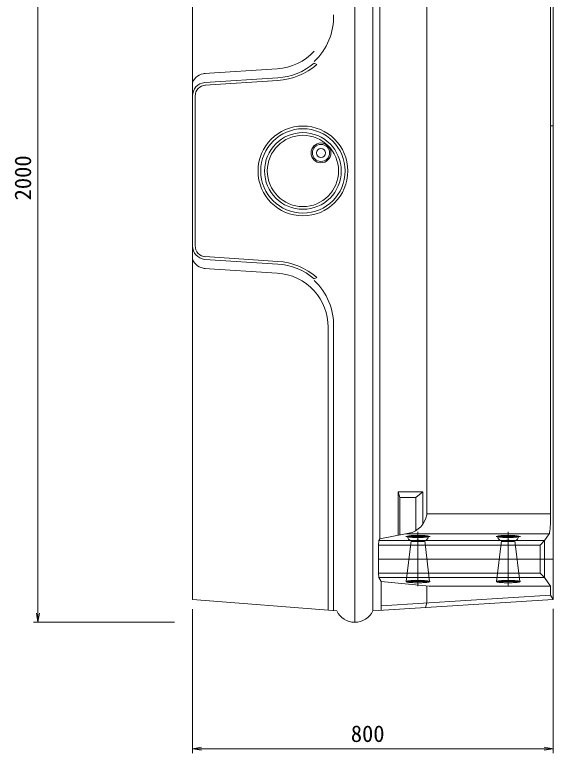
# Model space of a CAD drawing. Units: millimetres on the paper. Extents: x 0 to 841, y 0 to 594.
# Drawn here: x 669.5 to 729.2, y 248.5 to 330.3 of the extents above; entities that cross this region are included whole.
import ezdxf
from ezdxf.enums import TextEntityAlignment as Align

# ---------------------------------------------------------------- set-up
doc = ezdxf.new("R2010")
doc.units = ezdxf.units.MM
for name, color, linetype, lineweight in [('D-STR-DIM（寸法）', 7, 'Continuous', 18), ('D-STR-STRn（構造物）', 7, 'Continuous', 18), ('D-STR（構造物外形線）', 1, 'Continuous', 18)]:
    doc.layers.add(name, color=color, linetype=linetype, lineweight=lineweight)
doc.styles.add('ＭＳ ゴシック', font='')
doc.styles.get('ＭＳ ゴシック').set_extended_font_data('MS Gothic')

msp = doc.modelspace()

# ---------------------------------------------------------------- linework, layer by layer
at = {"layer": 'D-STR-DIM（寸法）'}
for p, q in [((672.076, 264.021), (672.076, 362.021)), ((689.211, 264.471), (689.211, 248.503)), ((729.211, 264.521), (729.211, 248.503)), ((672.076, 263.021), (671.909, 264.021)), ((672.243, 264.021), (672.076, 263.021)), ((672.076, 263.021), (672.076, 264.021)), ((687.211, 263.021), (671.576, 263.021)), ((689.211, 249.003), (690.211, 249.17)), ((690.211, 248.836), (689.211, 249.003)), ((689.211, 249.003), (690.211, 249.003)), ((728.211, 249.003), (690.211, 249.003)), ((728.211, 249.17), (729.211, 249.003)), ((729.211, 249.003), (728.211, 248.836)), ((729.211, 249.003), (728.211, 249.003))]:
    msp.add_line(p, q, dxfattribs=at)
at = {"layer": 'D-STR-STRn（構造物）'}
for p, q in [((714.211, 273.021), (714.211, 267.021)), ((724.211, 273.021), (724.211, 267.021)), ((709.836, 270.021), (729.211, 270.021))]:
    msp.add_line(p, q, dxfattribs=at)
at = {"layer": 'D-STR（構造物外形線）'}
for p, q in [((707.211, 363.021), (707.211, 263.021)), ((709.211, 361.771), (709.211, 264.271)), ((689.211, 360.521), (689.211, 265.521)), ((729.211, 360.521), (729.211, 265.521)), ((709.992, 272.271), (709.992, 353.771)), ((715.211, 275.284), (715.211, 351.019)), ((728.925, 350.759), (728.925, 275.284)), ((703.011, 324.829), (702.711, 324.967)), ((690.504, 323.812), (698.602, 324.341)), ((690.569, 322.814), (698.668, 323.343)), ((698.687, 323.044), (690.589, 322.514)), ((689.511, 321.321), (689.511, 304.725)), ((728.911, 318.021), (729.211, 318.021)), ((728.911, 318.021), (728.911, 308.021)), ((690.569, 303.229), (698.668, 302.699)), ((698.687, 302.999), (690.589, 303.528)), ((690.504, 302.231), (698.602, 301.701)), ((703.011, 301.214), (702.711, 301.076)), ((704.261, 264.346), (704.261, 295.714)), ((704.848, 264.299), (704.848, 295.714)), ((712.187, 276.83), (712.026, 277.48)), ((712.026, 277.48), (714.742, 277.48)), ((712.026, 272.646), (712.026, 277.48)), ((714.742, 277.48), (713.961, 276.83)), ((714.742, 273.87), (714.742, 277.48)), ((712.187, 276.83), (713.961, 276.83)), ((712.187, 272.675), (712.187, 276.83)), ((713.961, 273.142), (713.961, 276.83)), ((715.211, 275.284), (715.182, 274.918)), ((715.211, 275.024), (728.925, 275.024)), ((728.925, 275.284), (728.923, 274.918)), ((714.764, 273.897), (714.956, 274.217)), ((714.956, 274.217), (715.097, 274.56)), ((715.097, 274.56), (715.182, 274.918)), ((728.908, 274.216), (728.895, 273.896)), ((728.917, 274.559), (728.908, 274.216)), ((728.923, 274.918), (728.917, 274.559)), ((713.923, 273.142), (714.241, 273.353)), ((714.241, 273.353), (714.524, 273.607)), ((714.524, 273.607), (714.764, 273.897)), ((728.86, 273.353), (728.839, 273.141)), ((728.879, 273.607), (728.86, 273.353)), ((728.895, 273.896), (728.879, 273.607)), ((712.847, 272.797), (709.992, 272.271)), ((712.847, 272.797), (713.574, 272.976)), ((712.847, 272.797), (728.764, 272.797)), ((712.877, 272.521), (715.575, 272.521)), ((713.04, 272.532), (713.036, 272.521)), ((713.036, 272.521), (713.04, 272.511)), ((713.054, 272.542), (713.04, 272.532)), ((713.04, 272.511), (713.054, 272.501)), ((713.076, 272.552), (713.054, 272.542)), ((713.054, 272.501), (713.076, 272.491)), ((713.107, 272.561), (713.076, 272.552)), ((713.076, 272.491), (713.107, 272.481)), ((713.146, 272.571), (713.107, 272.561)), ((713.107, 272.481), (713.146, 272.472)), ((713.193, 272.58), (713.146, 272.571)), ((713.248, 272.588), (713.193, 272.58)), ((713.311, 272.597), (713.248, 272.588)), ((713.38, 272.604), (713.311, 272.597)), ((713.456, 272.611), (713.38, 272.604)), ((713.537, 272.617), (713.456, 272.611)), ((713.623, 272.623), (713.537, 272.617)), ((713.574, 272.976), (713.923, 273.142)), ((713.714, 272.627), (713.623, 272.623)), ((713.809, 272.631), (713.714, 272.627)), ((713.907, 272.634), (713.809, 272.631)), ((714.007, 272.637), (713.907, 272.634)), ((714.108, 272.638), (714.007, 272.637)), ((714.211, 272.638), (714.108, 272.638)), ((714.313, 272.638), (714.211, 272.638)), ((714.415, 272.637), (714.313, 272.638)), ((714.515, 272.634), (714.415, 272.637)), ((714.613, 272.631), (714.515, 272.634)), ((714.707, 272.627), (714.613, 272.631)), ((714.798, 272.623), (714.707, 272.627)), ((714.885, 272.617), (714.798, 272.623)), ((714.966, 272.611), (714.885, 272.617)), ((715.042, 272.604), (714.966, 272.611)), ((715.111, 272.597), (715.042, 272.604)), ((715.173, 272.588), (715.111, 272.597)), ((715.228, 272.58), (715.173, 272.588)), ((715.276, 272.571), (715.228, 272.58)), ((715.315, 272.561), (715.276, 272.571)), ((715.276, 272.472), (715.315, 272.481)), ((715.346, 272.552), (715.315, 272.561)), ((715.315, 272.481), (715.346, 272.491)), ((715.368, 272.542), (715.346, 272.552)), ((715.346, 272.491), (715.368, 272.501)), ((715.381, 272.532), (715.368, 272.542)), ((715.368, 272.501), (715.381, 272.511)), ((715.386, 272.521), (715.381, 272.532)), ((715.381, 272.511), (715.386, 272.521)), ((722.877, 272.521), (725.575, 272.521)), ((723.04, 272.532), (723.036, 272.521)), ((723.036, 272.521), (723.04, 272.511)), ((723.054, 272.542), (723.04, 272.532)), ((723.04, 272.511), (723.054, 272.501)), ((723.076, 272.552), (723.054, 272.542)), ((723.054, 272.501), (723.076, 272.491)), ((723.107, 272.561), (723.076, 272.552)), ((723.076, 272.491), (723.107, 272.481)), ((723.146, 272.571), (723.107, 272.561)), ((723.107, 272.481), (723.146, 272.472)), ((723.193, 272.58), (723.146, 272.571)), ((723.248, 272.588), (723.193, 272.58)), ((723.311, 272.597), (723.248, 272.588)), ((723.38, 272.604), (723.311, 272.597)), ((723.456, 272.611), (723.38, 272.604)), ((723.537, 272.617), (723.456, 272.611)), ((723.623, 272.623), (723.537, 272.617)), ((723.714, 272.627), (723.623, 272.623)), ((723.809, 272.631), (723.714, 272.627)), ((723.907, 272.634), (723.809, 272.631)), ((724.007, 272.637), (723.907, 272.634)), ((724.108, 272.638), (724.007, 272.637)), ((724.211, 272.638), (724.108, 272.638)), ((724.313, 272.638), (724.211, 272.638)), ((724.415, 272.637), (724.313, 272.638)), ((724.515, 272.634), (724.415, 272.637)), ((724.613, 272.631), (724.515, 272.634)), ((724.707, 272.627), (724.613, 272.631)), ((724.798, 272.623), (724.707, 272.627)), ((724.885, 272.617), (724.798, 272.623)), ((724.966, 272.611), (724.885, 272.617)), ((725.042, 272.604), (724.966, 272.611)), ((725.111, 272.597), (725.042, 272.604)), ((725.173, 272.588), (725.111, 272.597)), ((725.228, 272.58), (725.173, 272.588)), ((725.276, 272.571), (725.228, 272.58)), ((725.315, 272.561), (725.276, 272.571)), ((725.276, 272.472), (725.315, 272.481)), ((725.346, 272.552), (725.315, 272.561)), ((725.315, 272.481), (725.346, 272.491)), ((725.368, 272.542), (725.346, 272.552)), ((725.346, 272.491), (725.368, 272.501)), ((725.381, 272.532), (725.368, 272.542)), ((725.368, 272.501), (725.381, 272.511)), ((725.386, 272.521), (725.381, 272.532)), ((725.381, 272.511), (725.386, 272.521)), ((728.764, 272.797), (728.243, 272.066)), ((728.79, 272.86), (728.764, 272.797)), ((728.815, 272.976), (728.79, 272.86)), ((728.839, 273.141), (728.815, 272.976)), ((709.836, 271.571), (709.864, 272.066)), ((709.864, 272.066), (709.992, 272.271)), ((709.864, 272.066), (728.243, 272.066)), ((712.911, 267.521), (713.464, 272.028)), ((713.146, 272.472), (713.193, 272.463)), ((713.193, 272.463), (713.248, 272.454)), ((713.248, 272.454), (713.311, 272.446)), ((713.311, 272.446), (713.38, 272.439)), ((713.38, 272.439), (713.456, 272.432)), ((713.456, 272.432), (713.537, 272.426)), ((713.464, 272.028), (713.461, 272.021)), ((713.461, 272.021), (713.464, 272.015)), ((713.472, 272.034), (713.464, 272.028)), ((713.464, 272.015), (713.472, 272.008)), ((713.486, 272.041), (713.472, 272.034)), ((713.472, 272.008), (713.486, 272.002)), ((713.506, 272.047), (713.486, 272.041)), ((713.486, 272.002), (713.506, 271.996)), ((713.531, 272.053), (713.506, 272.047)), ((713.506, 271.996), (713.531, 271.99)), ((713.561, 272.059), (713.531, 272.053)), ((713.531, 271.99), (713.561, 271.984)), ((713.537, 272.426), (713.623, 272.42)), ((713.596, 272.064), (713.561, 272.059)), ((713.561, 271.984), (713.596, 271.979)), ((713.636, 272.069), (713.596, 272.064)), ((713.596, 271.979), (713.636, 271.973)), ((713.623, 272.42), (713.714, 272.415)), ((713.681, 272.074), (713.636, 272.069)), ((713.636, 271.973), (713.681, 271.969)), ((713.729, 272.079), (713.681, 272.074)), ((713.681, 271.969), (713.729, 271.964)), ((713.714, 272.415), (713.809, 272.412)), ((713.781, 272.083), (713.729, 272.079)), ((713.729, 271.964), (713.781, 271.96)), ((713.836, 272.086), (713.781, 272.083)), ((713.781, 271.96), (713.836, 271.957)), ((713.809, 272.412), (713.907, 272.408)), ((713.894, 272.089), (713.836, 272.086)), ((713.836, 271.957), (713.894, 271.954)), ((713.954, 272.092), (713.894, 272.089)), ((713.894, 271.954), (713.954, 271.951)), ((713.907, 272.408), (714.007, 272.406)), ((714.017, 272.093), (713.954, 272.092)), ((713.954, 271.951), (714.017, 271.949)), ((714.007, 272.406), (714.108, 272.405)), ((714.081, 272.095), (714.017, 272.093)), ((714.017, 271.949), (714.081, 271.948)), ((714.145, 272.096), (714.081, 272.095)), ((714.081, 271.948), (714.145, 271.947)), ((714.108, 272.405), (714.211, 272.404)), ((714.211, 272.096), (714.145, 272.096)), ((714.145, 271.947), (714.211, 271.947)), ((714.211, 272.404), (714.313, 272.405)), ((714.276, 272.096), (714.211, 272.096)), ((714.211, 271.947), (714.276, 271.947)), ((714.341, 272.095), (714.276, 272.096)), ((714.276, 271.947), (714.341, 271.948)), ((714.313, 272.405), (714.415, 272.406)), ((714.405, 272.093), (714.341, 272.095)), ((714.341, 271.948), (714.405, 271.949)), ((714.467, 272.092), (714.405, 272.093)), ((714.405, 271.949), (714.467, 271.951)), ((714.415, 272.406), (714.515, 272.408)), ((714.528, 272.089), (714.467, 272.092)), ((714.467, 271.951), (714.528, 271.954)), ((714.515, 272.408), (714.613, 272.412)), ((714.586, 272.086), (714.528, 272.089)), ((714.528, 271.954), (714.586, 271.957)), ((714.641, 272.083), (714.586, 272.086)), ((714.586, 271.957), (714.641, 271.96)), ((714.613, 272.412), (714.707, 272.415)), ((714.693, 272.079), (714.641, 272.083)), ((714.641, 271.96), (714.693, 271.964)), ((714.741, 272.074), (714.693, 272.079)), ((714.693, 271.964), (714.741, 271.969)), ((714.707, 272.415), (714.798, 272.42)), ((714.785, 272.069), (714.741, 272.074)), ((714.741, 271.969), (714.785, 271.973)), ((714.825, 272.064), (714.785, 272.069)), ((714.785, 271.973), (714.825, 271.979)), ((714.798, 272.42), (714.885, 272.426)), ((714.86, 272.059), (714.825, 272.064)), ((714.825, 271.979), (714.86, 271.984)), ((714.891, 272.053), (714.86, 272.059)), ((714.86, 271.984), (714.891, 271.99)), ((714.885, 272.426), (714.966, 272.432)), ((714.916, 272.047), (714.891, 272.053)), ((714.891, 271.99), (714.916, 271.996)), ((714.935, 272.041), (714.916, 272.047)), ((714.916, 271.996), (714.935, 272.002)), ((714.949, 272.034), (714.935, 272.041)), ((714.935, 272.002), (714.949, 272.008)), ((714.958, 272.028), (714.949, 272.034)), ((714.949, 272.008), (714.958, 272.015)), ((715.511, 267.521), (714.958, 272.028)), ((714.961, 272.021), (714.958, 272.028)), ((714.958, 272.015), (714.961, 272.021)), ((714.966, 272.432), (715.042, 272.439)), ((715.042, 272.439), (715.111, 272.446)), ((715.111, 272.446), (715.173, 272.454)), ((715.173, 272.454), (715.228, 272.463)), ((715.228, 272.463), (715.276, 272.472)), ((722.911, 267.521), (723.464, 272.028)), ((723.146, 272.472), (723.193, 272.463)), ((723.193, 272.463), (723.248, 272.454)), ((723.248, 272.454), (723.311, 272.446)), ((723.311, 272.446), (723.38, 272.439)), ((723.38, 272.439), (723.456, 272.432)), ((723.456, 272.432), (723.537, 272.426)), ((723.464, 272.028), (723.461, 272.021)), ((723.461, 272.021), (723.464, 272.015)), ((723.472, 272.034), (723.464, 272.028)), ((723.464, 272.015), (723.472, 272.008)), ((723.486, 272.041), (723.472, 272.034)), ((723.472, 272.008), (723.486, 272.002)), ((723.506, 272.047), (723.486, 272.041)), ((723.486, 272.002), (723.506, 271.996)), ((723.531, 272.053), (723.506, 272.047)), ((723.506, 271.996), (723.531, 271.99)), ((723.561, 272.059), (723.531, 272.053)), ((723.531, 271.99), (723.561, 271.984)), ((723.537, 272.426), (723.623, 272.42)), ((723.596, 272.064), (723.561, 272.059)), ((723.561, 271.984), (723.596, 271.979)), ((723.636, 272.069), (723.596, 272.064)), ((723.596, 271.979), (723.636, 271.973)), ((723.623, 272.42), (723.714, 272.415)), ((723.681, 272.074), (723.636, 272.069)), ((723.636, 271.973), (723.681, 271.969)), ((723.729, 272.079), (723.681, 272.074)), ((723.681, 271.969), (723.729, 271.964)), ((723.714, 272.415), (723.809, 272.412)), ((723.781, 272.083), (723.729, 272.079)), ((723.729, 271.964), (723.781, 271.96)), ((723.836, 272.086), (723.781, 272.083)), ((723.781, 271.96), (723.836, 271.957)), ((723.809, 272.412), (723.907, 272.408)), ((723.894, 272.089), (723.836, 272.086)), ((723.836, 271.957), (723.894, 271.954)), ((723.954, 272.092), (723.894, 272.089)), ((723.894, 271.954), (723.954, 271.951)), ((723.907, 272.408), (724.007, 272.406)), ((724.017, 272.093), (723.954, 272.092)), ((723.954, 271.951), (724.017, 271.949)), ((724.007, 272.406), (724.108, 272.405)), ((724.081, 272.095), (724.017, 272.093)), ((724.017, 271.949), (724.081, 271.948)), ((724.145, 272.096), (724.081, 272.095)), ((724.081, 271.948), (724.145, 271.947)), ((724.108, 272.405), (724.211, 272.404)), ((724.211, 272.096), (724.145, 272.096)), ((724.145, 271.947), (724.211, 271.947)), ((724.211, 272.404), (724.313, 272.405)), ((724.276, 272.096), (724.211, 272.096)), ((724.211, 271.947), (724.276, 271.947)), ((724.341, 272.095), (724.276, 272.096)), ((724.276, 271.947), (724.341, 271.948)), ((724.313, 272.405), (724.415, 272.406)), ((724.405, 272.093), (724.341, 272.095)), ((724.341, 271.948), (724.405, 271.949)), ((724.467, 272.092), (724.405, 272.093)), ((724.405, 271.949), (724.467, 271.951)), ((724.415, 272.406), (724.515, 272.408)), ((724.528, 272.089), (724.467, 272.092)), ((724.467, 271.951), (724.528, 271.954)), ((724.515, 272.408), (724.613, 272.412)), ((724.586, 272.086), (724.528, 272.089)), ((724.528, 271.954), (724.586, 271.957)), ((724.641, 272.083), (724.586, 272.086)), ((724.586, 271.957), (724.641, 271.96)), ((724.613, 272.412), (724.707, 272.415)), ((724.693, 272.079), (724.641, 272.083)), ((724.641, 271.96), (724.693, 271.964)), ((724.741, 272.074), (724.693, 272.079)), ((724.693, 271.964), (724.741, 271.969)), ((724.707, 272.415), (724.798, 272.42)), ((724.785, 272.069), (724.741, 272.074)), ((724.741, 271.969), (724.785, 271.973)), ((724.825, 272.064), (724.785, 272.069)), ((724.785, 271.973), (724.825, 271.979)), ((724.798, 272.42), (724.885, 272.426)), ((724.86, 272.059), (724.825, 272.064)), ((724.825, 271.979), (724.86, 271.984)), ((724.891, 272.053), (724.86, 272.059)), ((724.86, 271.984), (724.891, 271.99)), ((724.885, 272.426), (724.966, 272.432)), ((724.916, 272.047), (724.891, 272.053)), ((724.891, 271.99), (724.916, 271.996)), ((724.935, 272.041), (724.916, 272.047)), ((724.916, 271.996), (724.935, 272.002)), ((724.949, 272.034), (724.935, 272.041)), ((724.935, 272.002), (724.949, 272.008)), ((724.958, 272.028), (724.949, 272.034)), ((724.949, 272.008), (724.958, 272.015)), ((725.511, 267.521), (724.958, 272.028)), ((724.961, 272.021), (724.958, 272.028)), ((724.958, 272.015), (724.961, 272.021)), ((724.966, 272.432), (725.042, 272.439)), ((725.042, 272.439), (725.111, 272.446)), ((725.111, 272.446), (725.173, 272.454)), ((725.173, 272.454), (725.228, 272.463)), ((725.228, 272.463), (725.276, 272.472)), ((727.761, 271.571), (728.243, 272.066)), ((728.243, 267.976), (728.243, 272.066)), ((709.836, 271.571), (727.761, 271.571)), ((709.836, 268.471), (709.836, 271.571)), ((727.761, 268.471), (727.761, 271.571)), ((709.836, 268.471), (709.864, 267.976)), ((709.836, 268.471), (727.761, 268.471)), ((728.243, 267.976), (727.761, 268.471)), ((709.864, 267.976), (710.148, 267.521)), ((709.864, 267.976), (728.243, 267.976)), ((713.033, 267.576), (712.989, 267.566)), ((713.085, 267.586), (713.033, 267.576)), ((713.146, 267.596), (713.085, 267.586)), ((713.215, 267.605), (713.146, 267.596)), ((713.292, 267.613), (713.215, 267.605)), ((713.375, 267.62), (713.292, 267.613)), ((713.465, 267.627), (713.375, 267.62)), ((713.561, 267.633), (713.465, 267.627)), ((713.661, 267.639), (713.561, 267.633)), ((713.766, 267.643), (713.661, 267.639)), ((713.874, 267.646), (713.766, 267.643)), ((713.985, 267.649), (713.874, 267.646)), ((714.098, 267.65), (713.985, 267.649)), ((714.211, 267.651), (714.098, 267.65)), ((714.324, 267.65), (714.211, 267.651)), ((714.437, 267.649), (714.324, 267.65)), ((714.547, 267.646), (714.437, 267.649)), ((714.655, 267.643), (714.547, 267.646)), ((714.76, 267.639), (714.655, 267.643)), ((714.861, 267.633), (714.76, 267.639)), ((714.956, 267.627), (714.861, 267.633)), ((715.046, 267.62), (714.956, 267.627)), ((715.13, 267.613), (715.046, 267.62)), ((715.207, 267.605), (715.13, 267.613)), ((715.276, 267.596), (715.207, 267.605)), ((715.337, 267.586), (715.276, 267.596)), ((715.389, 267.576), (715.337, 267.586)), ((715.432, 267.566), (715.389, 267.576)), ((723.033, 267.576), (722.989, 267.566)), ((723.085, 267.586), (723.033, 267.576)), ((723.146, 267.596), (723.085, 267.586)), ((723.215, 267.605), (723.146, 267.596)), ((723.292, 267.613), (723.215, 267.605)), ((723.375, 267.62), (723.292, 267.613)), ((723.465, 267.627), (723.375, 267.62)), ((723.561, 267.633), (723.465, 267.627)), ((723.661, 267.639), (723.561, 267.633)), ((723.766, 267.643), (723.661, 267.639)), ((723.874, 267.646), (723.766, 267.643)), ((723.985, 267.649), (723.874, 267.646)), ((724.098, 267.65), (723.985, 267.649)), ((724.211, 267.651), (724.098, 267.65)), ((724.324, 267.65), (724.211, 267.651)), ((724.437, 267.649), (724.324, 267.65)), ((724.547, 267.646), (724.437, 267.649)), ((724.655, 267.643), (724.547, 267.646)), ((724.76, 267.639), (724.655, 267.643)), ((724.861, 267.633), (724.76, 267.639)), ((724.956, 267.627), (724.861, 267.633)), ((725.046, 267.62), (724.956, 267.627)), ((725.13, 267.613), (725.046, 267.62)), ((725.207, 267.605), (725.13, 267.613)), ((725.276, 267.596), (725.207, 267.605)), ((725.337, 267.586), (725.276, 267.596)), ((725.389, 267.576), (725.337, 267.586)), ((725.432, 267.566), (725.389, 267.576)), ((728.243, 267.976), (728.925, 267.021)), ((710.148, 267.521), (715.461, 267.021)), ((710.148, 267.521), (710.148, 264.33)), ((712.877, 267.521), (715.575, 267.521)), ((712.916, 267.533), (712.911, 267.521)), ((712.911, 267.521), (712.916, 267.51)), ((712.931, 267.544), (712.916, 267.533)), ((712.916, 267.51), (712.931, 267.499)), ((712.955, 267.555), (712.931, 267.544)), ((712.931, 267.499), (712.955, 267.488)), ((712.989, 267.566), (712.955, 267.555)), ((712.955, 267.488), (712.989, 267.477)), ((712.989, 267.477), (713.033, 267.467)), ((713.033, 267.467), (713.085, 267.457)), ((713.085, 267.457), (713.146, 267.447)), ((713.146, 267.447), (713.215, 267.438)), ((713.215, 267.438), (713.292, 267.43)), ((713.292, 267.43), (713.375, 267.422)), ((713.375, 267.422), (713.465, 267.415)), ((713.465, 267.415), (713.561, 267.409)), ((713.561, 267.409), (713.661, 267.404)), ((713.661, 267.404), (713.766, 267.4)), ((713.766, 267.4), (713.874, 267.396)), ((713.874, 267.396), (713.985, 267.394)), ((713.985, 267.394), (714.098, 267.393)), ((714.098, 267.393), (714.211, 267.392)), ((714.211, 267.392), (714.324, 267.393)), ((714.324, 267.393), (714.437, 267.394)), ((714.437, 267.394), (714.547, 267.396)), ((714.547, 267.396), (714.655, 267.4)), ((714.655, 267.4), (714.76, 267.404)), ((714.76, 267.404), (714.861, 267.409)), ((714.861, 267.409), (714.956, 267.415)), ((714.956, 267.415), (715.046, 267.422)), ((715.046, 267.422), (715.13, 267.43)), ((715.13, 267.43), (715.207, 267.438)), ((715.207, 267.438), (715.276, 267.447)), ((715.211, 267.021), (715.211, 265.163)), ((715.276, 267.447), (715.337, 267.457)), ((715.337, 267.457), (715.389, 267.467)), ((715.389, 267.467), (715.432, 267.477)), ((715.467, 267.555), (715.432, 267.566)), ((715.432, 267.477), (715.467, 267.488)), ((715.461, 267.021), (728.925, 267.021)), ((715.491, 267.544), (715.467, 267.555)), ((715.467, 267.488), (715.491, 267.499)), ((715.506, 267.533), (715.491, 267.544)), ((715.491, 267.499), (715.506, 267.51)), ((715.511, 267.521), (715.506, 267.533)), ((715.506, 267.51), (715.511, 267.521)), ((722.877, 267.521), (725.575, 267.521)), ((722.916, 267.533), (722.911, 267.521)), ((722.911, 267.521), (722.916, 267.51)), ((722.931, 267.544), (722.916, 267.533)), ((722.916, 267.51), (722.931, 267.499)), ((722.955, 267.555), (722.931, 267.544)), ((722.931, 267.499), (722.955, 267.488)), ((722.989, 267.566), (722.955, 267.555)), ((722.955, 267.488), (722.989, 267.477)), ((722.989, 267.477), (723.033, 267.467)), ((723.033, 267.467), (723.085, 267.457)), ((723.085, 267.457), (723.146, 267.447)), ((723.146, 267.447), (723.215, 267.438)), ((723.215, 267.438), (723.292, 267.43)), ((723.292, 267.43), (723.375, 267.422)), ((723.375, 267.422), (723.465, 267.415)), ((723.465, 267.415), (723.561, 267.409)), ((723.561, 267.409), (723.661, 267.404)), ((723.661, 267.404), (723.766, 267.4)), ((723.766, 267.4), (723.874, 267.396)), ((723.874, 267.396), (723.985, 267.394)), ((723.985, 267.394), (724.098, 267.393)), ((724.098, 267.393), (724.211, 267.392)), ((724.211, 267.392), (724.324, 267.393)), ((724.324, 267.393), (724.437, 267.394)), ((724.437, 267.394), (724.547, 267.396)), ((724.547, 267.396), (724.655, 267.4)), ((724.655, 267.4), (724.76, 267.404)), ((724.76, 267.404), (724.861, 267.409)), ((724.861, 267.409), (724.956, 267.415)), ((724.956, 267.415), (725.046, 267.422)), ((725.046, 267.422), (725.13, 267.43)), ((725.13, 267.43), (725.207, 267.438)), ((725.207, 267.438), (725.276, 267.447)), ((725.276, 267.447), (725.337, 267.457)), ((725.337, 267.457), (725.389, 267.467)), ((725.389, 267.467), (725.432, 267.477)), ((725.467, 267.555), (725.432, 267.566)), ((725.432, 267.477), (725.467, 267.488)), ((725.491, 267.544), (725.467, 267.555)), ((725.467, 267.488), (725.491, 267.499)), ((725.506, 267.533), (725.491, 267.544)), ((725.491, 267.499), (725.506, 267.51)), ((725.511, 267.521), (725.506, 267.533)), ((725.506, 267.51), (725.511, 267.521)), ((728.925, 267.021), (728.925, 266.005)), ((728.925, 266.005), (710.148, 264.831)), ((728.925, 266.005), (729.211, 265.521)), ((705.211, 264.271), (689.211, 265.521)), ((709.211, 264.271), (729.211, 265.521)), ((715.211, 265.163), (715.031, 264.635))]:
    msp.add_line(p, q, dxfattribs=at)
for centre, radius in [((701.461, 313.021), 4.975), ((701.461, 313.021), 4.675), ((701.461, 313.021), 4.25), ((701.461, 313.021), 3.95), ((703.461, 315.021), 1.1), ((703.461, 315.021), 0.95), ((703.461, 315.021), 0.5)]:
    msp.add_circle(centre, radius, dxfattribs=at)
for centre, radius, start, end in [((698.117, 330.08), 6.735, 313.00159, 2.11568), ((698.261, 330.332), 6, 273.26003, 317.8686), ((698.211, 330.329), 7, 273.74174, 310.0052), ((698.211, 330.329), 7.3, 273.74174, 311.11209), ((690.679, 322.268), 1.552, 91.90915, 161.06297), ((690.711, 321.321), 1.5, 95.42789, 180), ((690.711, 321.321), 1.2, 91.90915, 180), ((690.711, 304.722), 1.5, 180, 264.57211), ((690.711, 304.722), 1.2, 180, 268.09085), ((690.679, 303.775), 1.552, 198.93703, 268.09085), ((698.211, 295.714), 7.3, 48.88791, 86.25826), ((698.211, 295.714), 7, 49.9948, 86.25826), ((698.261, 295.711), 6, 42.1314, 86.73997), ((698.117, 295.963), 6.735, 357.88432, 46.99841), ((698.261, 295.711), 6, 0.02941, 42.1314), ((713.66, 272.618), 0.631, 188.75562, 250.74019), ((714.762, 272.618), 0.631, 289.25981, 351.24438), ((723.66, 272.618), 0.631, 188.75562, 250.74019), ((724.762, 272.618), 0.631, 289.25981, 351.24438), ((707.211, 265.246), 2.225, 205.98923, 334.01077)]:
    msp.add_arc(centre, radius, start, end, dxfattribs=at)

# ---------------------------------------------------------------- texts
at = {"layer": 'D-STR-DIM（寸法）', "style": 'ＭＳ ゴシック'}
msp.add_text('2000', height=1.833, rotation=90, dxfattribs=at).set_placement((671.876, 309.76), align=Align.BOTTOM_LEFT)
msp.add_text('800', height=1.833, dxfattribs=at).set_placement((706.768, 249.203), align=Align.BOTTOM_LEFT)

doc.saveas('drawing.dxf')
